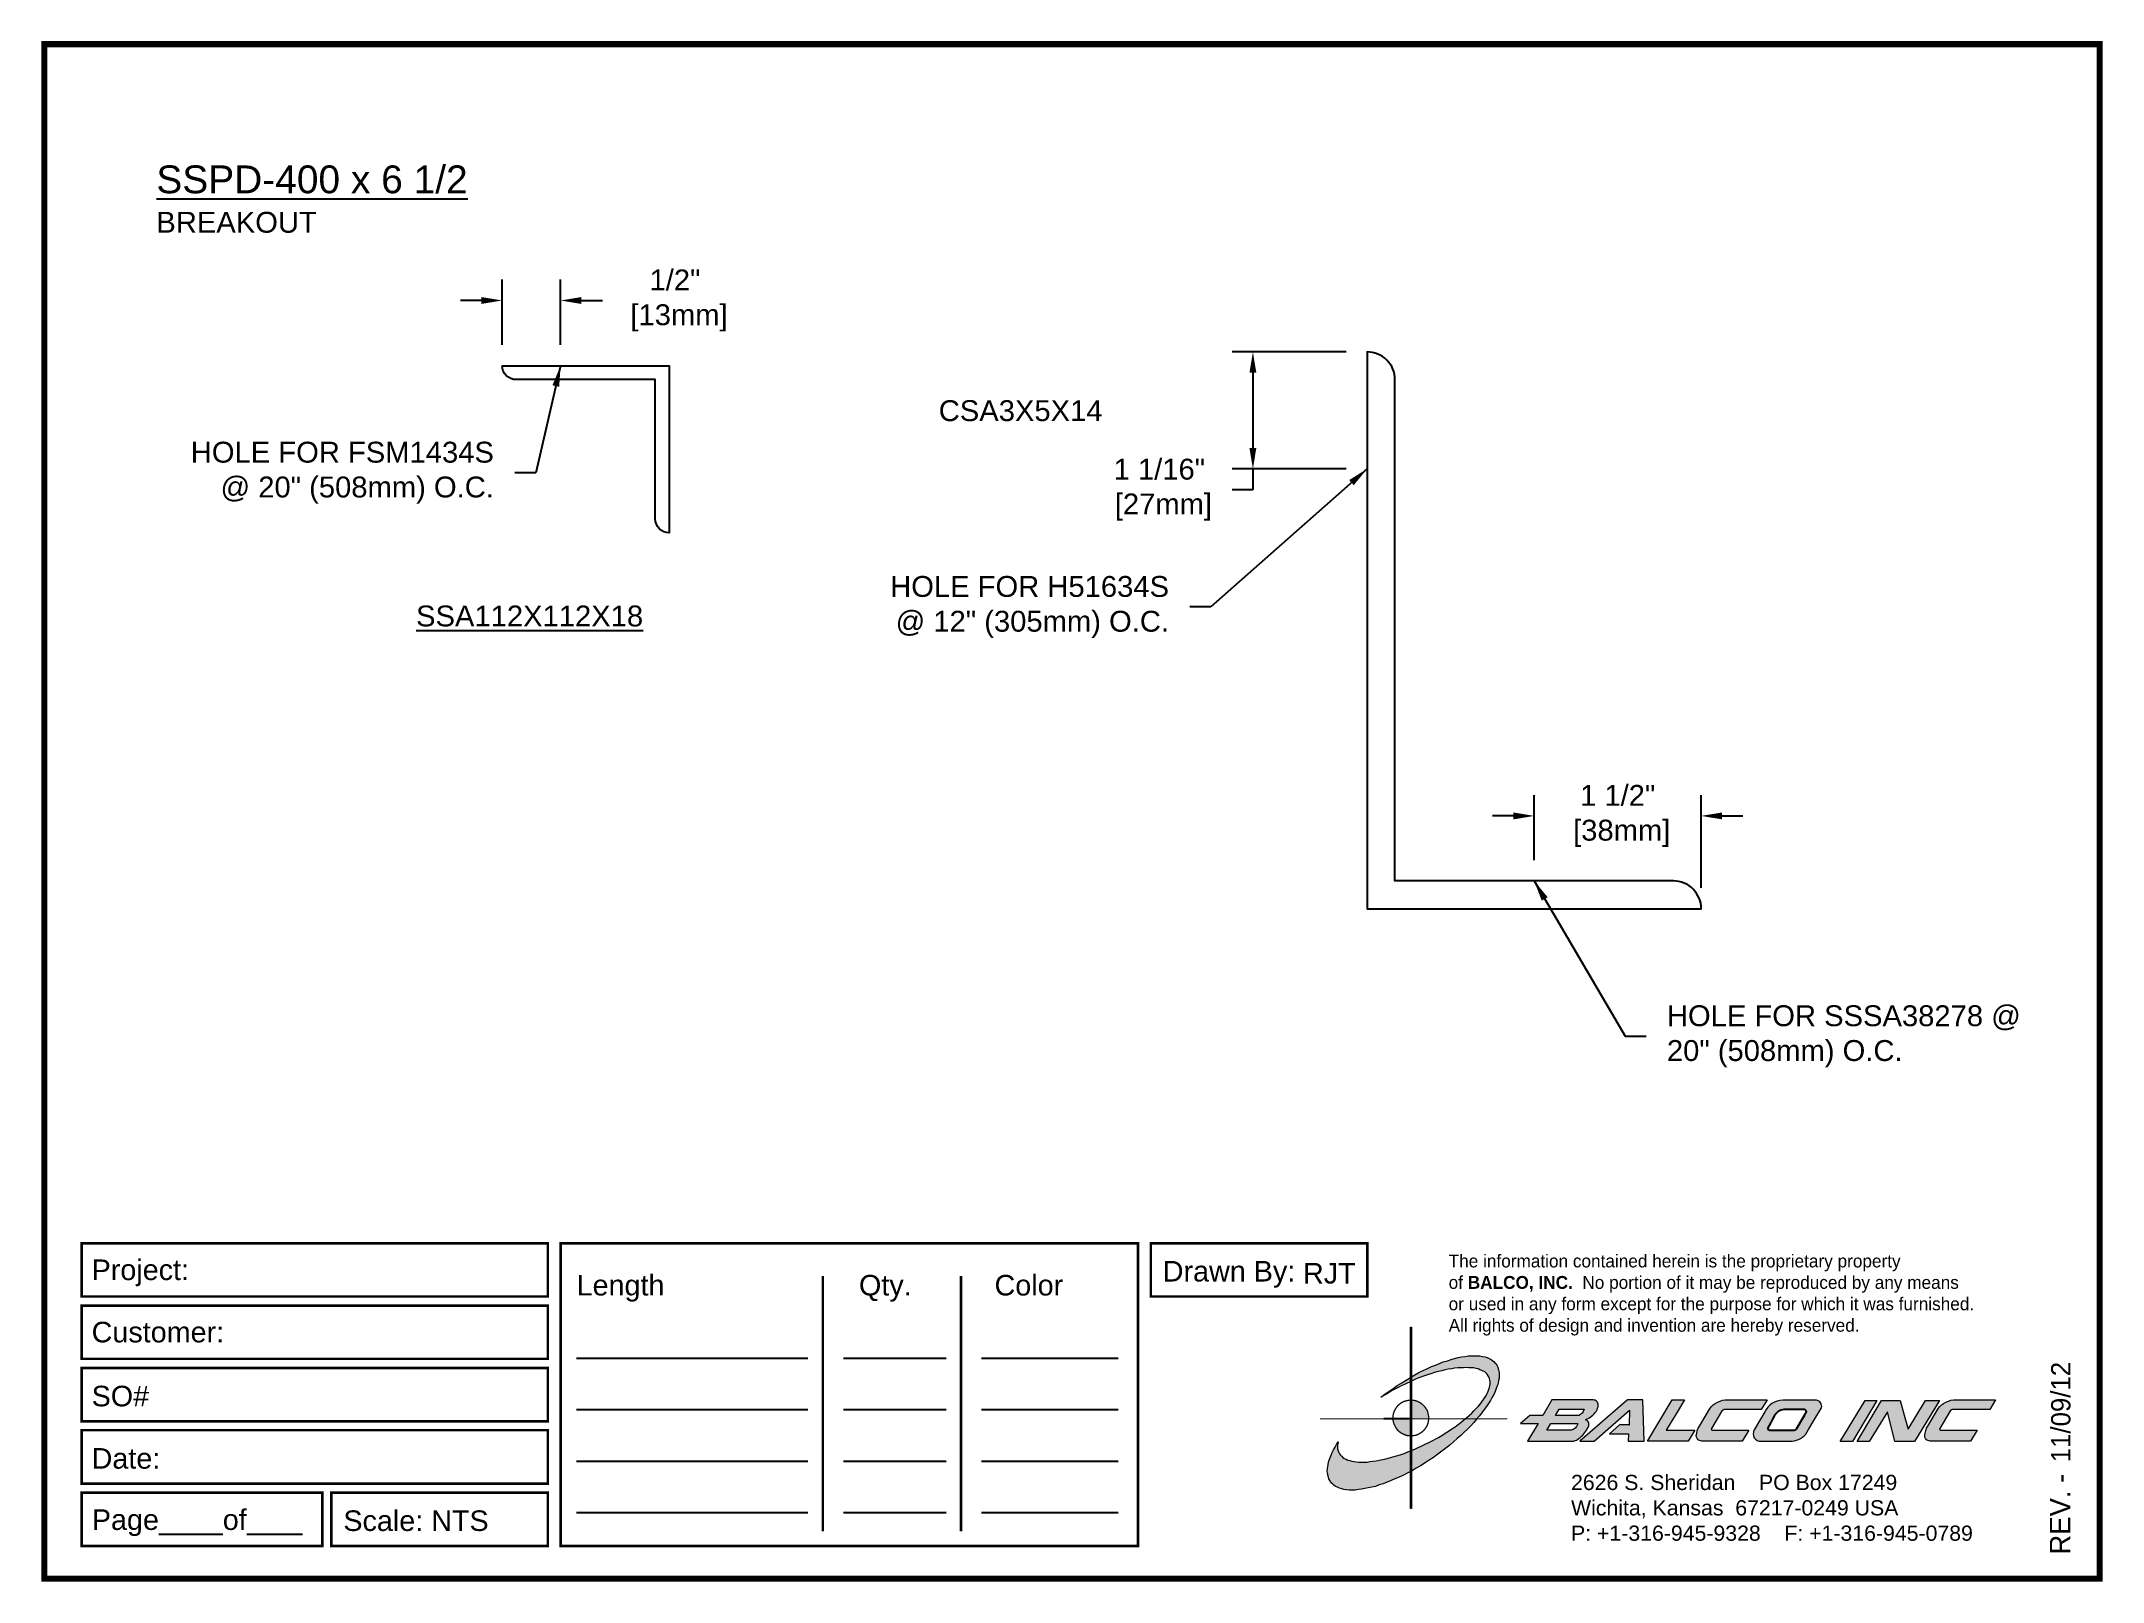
# Paper-space layout 'Breakout' of a CAD drawing. Header units: inches. Extents: x 0 to 10, y 0 to 7.5.
# The model-space entities are those that its viewports show. They can reach past a viewport. Long polylines and large blocks are cut down to what shows.
import ezdxf

# ---------------------------------------------------------------- set-up
doc = ezdxf.new("R2010")
doc.units = ezdxf.units.IN
doc.header["$MEASUREMENT"] = 0
for name, color, linetype in [('Border', 7, 'Continuous'), ('Dimensions', 3, 'Continuous'), ('Metals', 7, 'Continuous'), ('Text', 2, 'Continuous')]:
    doc.layers.add(name, color=color, linetype=linetype)
doc.styles.add('ARIAL', font='arial.ttf')
doc.styles.add('Copyright', font='ERASDEMI.TTF')
doc.dimstyles.new('Arial', dxfattribs={"dimscale": 1.5, "dimtxt": 0.125, "dimasz": 0.125, "dimexe": 0.125, "dimexo": 0.125, "dimgap": 0.125, "dimtad": 0, "dimtih": 1, "dimtoh": 1, "dimdec": 4, "dimzin": 0, "dimdsep": 46, "dimlunit": 4, "dimtxsty": 'ARIAL', "dimcen": 0.125, "dimadec": 0, "dimazin": 0, "dimtfac": 1, "dimtdec": 4, "dimtofl": 0, "dimtmove": 0, "dimatfit": 3, "dimfxl": 0, "dimfrac": 2, "dimtolj": 1, "dimtzin": 0, "dimarcsym": 0})

# ---------------------------------------------------------------- blocks, each defined once
blk = doc.blocks.new('ACADlogo')
h = blk.add_hatch(color=256)
h.paths.add_polyline_path([(-3.346, 1.223), (-3.351, 1.223), (-3.351, 0.979), (-3.346, 0.982)])
h.paths.add_polyline_path([(-3.346, 0.961), (-3.351, 0.959), (-3.351, 0.868), (-3.346, 0.868)])
h.paths.add_polyline_path([(-3.346, 0.777), (-3.351, 0.777), (-3.351, 0.699), (-3.351, 0.695), (-3.35, 0.695), (-3.346, 0.695)])
h.paths.add_polyline_path([(-3.346, 0.864), (-3.346, 0.868), (-3.35, 0.868), (-3.351, 0.868), (-3.351, 0.777), (-3.346, 0.777), (-3.346, 0.778), (-3.348, 0.778)])
h.paths.add_polyline_path([(-3.346, 0.524), (-3.351, 0.521), (-3.351, 0.342), (-3.346, 0.342)])
h.paths.add_polyline_path([(-3.346, 0.695), (-3.351, 0.695), (-3.351, 0.621), (-3.346, 0.623)])
h.paths.add_polyline_path([(-3.346, 0.623), (-3.351, 0.621), (-3.351, 0.521), (-3.346, 0.524)])
h.paths.add_polyline_path([(-3.346, 0.982), (-3.351, 0.979), (-3.351, 0.959), (-3.346, 0.961)])
h = blk.add_hatch(color=175)
h.paths.add_polyline_path([(-3.518, 0.573), (-3.534, 0.571), (-3.548, 0.569), (-3.562, 0.567), (-3.576, 0.567), (-3.589, 0.566), (-3.602, 0.567), (-3.614, 0.568), (-3.625, 0.569), (-3.636, 0.572), (-3.646, 0.574), (-3.656, 0.577), (-3.664, 0.581), (-3.673, 0.585), (-3.679, 0.589), (-3.685, 0.595), (-3.688, 0.598), (-3.691, 0.6), (-3.695, 0.607), (-3.699, 0.614), (-3.703, 0.621), (-3.704, 0.626), (-3.705, 0.631), (-3.706, 0.637), (-3.706, 0.642), (-3.705, 0.648), (-3.705, 0.653), (-3.703, 0.659), (-3.702, 0.665), (-3.71, 0.652), (-3.717, 0.639), (-3.725, 0.626), (-3.731, 0.613), (-3.737, 0.601), (-3.741, 0.589), (-3.746, 0.577), (-3.749, 0.566), (-3.751, 0.555), (-3.753, 0.544), (-3.754, 0.538), (-3.754, 0.533), (-3.755, 0.523), (-3.754, 0.513), (-3.753, 0.508), (-3.752, 0.503), (-3.75, 0.494), (-3.748, 0.486), (-3.743, 0.477), (-3.74, 0.473), (-3.738, 0.469), (-3.734, 0.465), (-3.73, 0.461), (-3.723, 0.455), (-3.715, 0.449), (-3.706, 0.445), (-3.695, 0.44), (-3.685, 0.437), (-3.674, 0.434), (-3.661, 0.432), (-3.648, 0.431), (-3.634, 0.431), (-3.62, 0.431), (-3.604, 0.433), (-3.588, 0.435), (-3.572, 0.438), (-3.556, 0.441), (-3.538, 0.445), (-3.52, 0.449), (-3.503, 0.456), (-3.483, 0.461), (-3.464, 0.469), (-3.445, 0.477), (-3.426, 0.485), (-3.406, 0.494), (-3.385, 0.503), (-3.364, 0.514), (-3.351, 0.521), (-3.351, 0.621), (-3.364, 0.616), (-3.382, 0.609), (-3.4, 0.603), (-3.418, 0.598), (-3.436, 0.592), (-3.453, 0.587), (-3.47, 0.583), (-3.486, 0.579), (-3.503, 0.576)])
h.paths.add_polyline_path([(-3.215, 0.687), (-3.251, 0.667), (-3.289, 0.649), (-3.327, 0.631), (-3.345, 0.623), (-3.346, 0.623), (-3.346, 0.524), (-3.343, 0.525), (-3.323, 0.537), (-3.302, 0.549), (-3.28, 0.563), (-3.259, 0.577), (-3.238, 0.59), (-3.218, 0.605), (-3.198, 0.62), (-3.179, 0.635), (-3.16, 0.65), (-3.141, 0.665), (-3.123, 0.681), (-3.106, 0.696), (-3.089, 0.712), (-3.074, 0.727), (-3.058, 0.743), (-3.043, 0.759), (-3.03, 0.775), (-3.028, 0.777), (-3.085, 0.777), (-3.091, 0.772), (-3.105, 0.761), (-3.118, 0.75), (-3.134, 0.739), (-3.149, 0.729), (-3.165, 0.718), (-3.182, 0.707), (-3.198, 0.697)])
h.paths.add_polyline_path([(-2.921, 1.009), (-2.922, 1.015), (-2.924, 1.02), (-2.926, 1.029), (-2.931, 1.038), (-2.934, 1.043), (-2.936, 1.047), (-2.94, 1.05), (-2.943, 1.054), (-2.951, 1.06), (-2.959, 1.066), (-2.968, 1.071), (-2.978, 1.075), (-2.989, 1.079), (-3, 1.081), (-3.013, 1.083), (-3.026, 1.084), (-3.04, 1.084), (-3.054, 1.084), (-3.07, 1.083), (-3.085, 1.081), (-3.102, 1.079), (-3.118, 1.075), (-3.136, 1.07), (-3.153, 1.066), (-3.171, 1.06), (-3.191, 1.054), (-3.21, 1.047), (-3.229, 1.039), (-3.248, 1.031), (-3.268, 1.022), (-3.289, 1.012), (-3.31, 1.002), (-3.33, 0.991), (-3.346, 0.982), (-3.346, 0.961), (-3.342, 0.962), (-3.323, 0.971), (-3.305, 0.978), (-3.287, 0.984), (-3.268, 0.991), (-3.251, 0.996), (-3.234, 1.002), (-3.216, 1.007), (-3.199, 1.011), (-3.182, 1.015), (-3.167, 1.018), (-3.15, 1.021), (-3.136, 1.023), (-3.121, 1.025), (-3.107, 1.026), (-3.093, 1.026), (-3.079, 1.027), (-3.067, 1.026), (-3.054, 1.026), (-3.043, 1.025), (-3.032, 1.022), (-3.022, 1.02), (-3.013, 1.016), (-3.004, 1.013), (-2.997, 1.009), (-2.989, 1.005), (-2.983, 0.999), (-2.98, 0.996), (-2.978, 0.994), (-2.973, 0.987), (-2.969, 0.981), (-2.967, 0.973), (-2.965, 0.965), (-2.964, 0.957), (-2.964, 0.949), (-2.964, 0.944), (-2.965, 0.94), (-2.967, 0.93), (-2.969, 0.921), (-2.973, 0.911), (-2.978, 0.901), (-2.983, 0.891), (-2.989, 0.881), (-2.996, 0.871), (-3.004, 0.86), (-3.012, 0.849), (-3.021, 0.838), (-3.032, 0.827), (-3.042, 0.816), (-3.053, 0.805), (-3.065, 0.794), (-3.077, 0.783), (-3.085, 0.777), (-3.028, 0.777), (-3.016, 0.791), (-3.004, 0.806), (-2.992, 0.822), (-2.981, 0.837), (-2.971, 0.852), (-2.962, 0.866), (-2.954, 0.882), (-2.946, 0.896), (-2.939, 0.91), (-2.934, 0.924), (-2.929, 0.938), (-2.926, 0.944), (-2.925, 0.951), (-2.922, 0.963), (-2.92, 0.975), (-2.92, 0.982), (-2.919, 0.987), (-2.92, 0.999), (-2.92, 1.005)])
h.paths.add_polyline_path([(-3.372, 0.966), (-3.393, 0.953), (-3.415, 0.94), (-3.435, 0.925), (-3.455, 0.911), (-3.475, 0.897), (-3.494, 0.882), (-3.468, 0.898), (-3.439, 0.915), (-3.41, 0.93), (-3.396, 0.938), (-3.38, 0.945), (-3.351, 0.959), (-3.351, 0.979)])
h = blk.add_hatch(color=256)
h.paths.add_polyline_path([(-3.268, 0.814), (-3.27, 0.819), (-3.273, 0.824), (-3.276, 0.828), (-3.279, 0.833), (-3.282, 0.837), (-3.286, 0.841), (-3.29, 0.845), (-3.294, 0.849), (-3.298, 0.852), (-3.303, 0.855), (-3.308, 0.858), (-3.313, 0.86), (-3.318, 0.863), (-3.323, 0.864), (-3.328, 0.866), (-3.334, 0.867), (-3.339, 0.868), (-3.345, 0.868), (-3.346, 0.868), (-3.346, 0.777), (-3.335, 0.777), (-3.262, 0.777), (-3.262, 0.781), (-3.262, 0.787), (-3.263, 0.792), (-3.264, 0.798), (-3.265, 0.803), (-3.266, 0.808)])
h.paths.add_polyline_path([(-3.351, 0.777), (-3.436, 0.777), (-3.435, 0.773), (-3.435, 0.768), (-3.434, 0.762), (-3.432, 0.757), (-3.431, 0.752), (-3.428, 0.747), (-3.426, 0.742), (-3.423, 0.737), (-3.42, 0.732), (-3.417, 0.728), (-3.414, 0.723), (-3.41, 0.719), (-3.406, 0.716), (-3.401, 0.712), (-3.397, 0.709), (-3.392, 0.706), (-3.387, 0.704), (-3.382, 0.701), (-3.377, 0.699), (-3.372, 0.698), (-3.367, 0.696), (-3.361, 0.695), (-3.356, 0.695), (-3.351, 0.695)])
h.paths.add_polyline_path([(-3.346, 0.868), (-3.35, 0.868), (-3.351, 0.868), (-3.351, 0.777), (-3.346, 0.777)])
h = blk.add_hatch(color=256)
h.paths.add_polyline_path([(-2.438, 0.844, 0.412988), (-2.461, 0.869), (-2.663, 0.869), (-2.707, 0.794), (-2.771, 0.794), (-2.815, 0.755), (-2.73, 0.755), (-2.781, 0.668), (-2.563, 0.668, 0.107996), (-2.538, 0.677, 0.108939), (-2.494, 0.724, 0.080345), (-2.483, 0.745, 0.419497), (-2.499, 0.773, 0.149928), (-2.447, 0.815, 0.134283)])
h.paths.add_polyline_path([(-2.507, 0.821, -0.209012), (-2.532, 0.794), (-2.538, 0.794), (-2.646, 0.794), (-2.627, 0.825), (-2.51, 0.825, -0.56619)], flags=16)
h.paths.add_polyline_path([(-2.538, 0.75, -0.241309), (-2.569, 0.722), (-2.688, 0.722), (-2.669, 0.755), (-2.541, 0.755, -0.56619)], flags=16)
for points in [[(-2.285, 0.819), (-2.287, 0.748), (-2.335, 0.748), (-2.383, 0.705), (-2.29, 0.705), (-2.292, 0.668), (-2.215, 0.668), (-2.221, 0.869), (-2.295, 0.869), (-2.527, 0.668), (-2.458, 0.668)], [(-2.018, 0.869), (-2.079, 0.869), (-2.198, 0.668), (-2, 0.668), (-1.968, 0.722), (-2.107, 0.722), (-2.085, 0.759), (-2.064, 0.794)], [(-1.617, 0.869), (-1.807, 0.869, 0.270182), (-1.896, 0.825), (-1.946, 0.742, 0.109019), (-1.961, 0.695, 0.340665), (-1.945, 0.672, 0.129907), (-1.923, 0.668), (-1.738, 0.668), (-1.706, 0.722), (-1.878, 0.722), (-1.882, 0.722, -0.601242), (-1.887, 0.731), (-1.838, 0.813, -0.253048), (-1.821, 0.823), (-1.645, 0.823)], [(-1.083, 0.867), (-1.14, 0.867), (-1.261, 0.667), (-1.26, 0.667), (-1.202, 0.667)], [(-0.96, 0.83), (-0.969, 0.867), (-1.061, 0.867), (-1.179, 0.667), (-1.12, 0.667), (-1.031, 0.812), (-0.995, 0.667), (-0.9, 0.667), (-0.778, 0.867), (-0.846, 0.867), (-0.931, 0.727), (-0.951, 0.795)], [(-0.507, 0.869), (-0.697, 0.869, 0.270182), (-0.786, 0.825), (-0.836, 0.742, 0.109019), (-0.85, 0.695, 0.340665), (-0.835, 0.672, 0.129907), (-0.812, 0.668), (-0.628, 0.668), (-0.595, 0.722), (-0.768, 0.722), (-0.772, 0.722, -0.601242), (-0.777, 0.731), (-0.728, 0.813, -0.253048), (-0.71, 0.823), (-0.534, 0.823)], [(-3.346, 0.623), (-3.351, 0.621), (-3.351, 0.521), (-3.346, 0.524)]]:
    blk.add_hatch(color=256).paths.add_polyline_path(points)
h = blk.add_hatch(color=256)
h.paths.add_polyline_path([(-1.377, 0.868), (-1.383, 0.868), (-1.383, 0.868), (-1.44, 0.868), (-1.492, 0.868), (-1.541, 0.868, 0.297712), (-1.628, 0.811), (-1.68, 0.723, 0.585116), (-1.646, 0.668), (-1.506, 0.668, 0.210586), (-1.429, 0.703), (-1.415, 0.726), (-1.389, 0.769), (-1.352, 0.831, 0.4352)])
h.paths.add_polyline_path([(-1.437, 0.823, -0.603783), (-1.428, 0.805), (-1.431, 0.801), (-1.434, 0.796), (-1.438, 0.789), (-1.474, 0.728, -0.229001), (-1.489, 0.722), (-1.494, 0.722), (-1.501, 0.722), (-1.597, 0.722), (-1.604, 0.722, -0.492401), (-1.613, 0.734), (-1.601, 0.757), (-1.591, 0.775), (-1.582, 0.791, -0.238368), (-1.535, 0.823)], flags=16)
for q in [(-3.48, 0.777), (-3.351, 0.642)]:
    blk.add_line((-3.351, 0.777), q)
at = {"color": 7, "lineweight": 0}
for points in [[(-3.351, 1.223), (-3.346, 1.223), (-3.346, 0.342), (-3.351, 0.342), (-3.351, 1.223)], [(-2.292, 0.668), (-2.215, 0.668), (-2.221, 0.869), (-2.295, 0.869), (-2.527, 0.668), (-2.458, 0.668), (-2.285, 0.819), (-2.287, 0.748), (-2.286, 0.748), (-2.335, 0.748), (-2.383, 0.705), (-2.29, 0.705), (-2.292, 0.668), (-2.292, 0.668)], [(-2.198, 0.668), (-2.079, 0.869), (-2.018, 0.869), (-2.064, 0.794), (-2.085, 0.759), (-2.107, 0.722), (-1.968, 0.722), (-2, 0.668), (-2.198, 0.668), (-2.198, 0.668)], [(-1.383, 0.868), (-1.383, 0.868)], [(-1.261, 0.667), (-1.14, 0.867), (-1.083, 0.867), (-1.202, 0.667), (-1.26, 0.667), (-1.261, 0.667), (-1.261, 0.667)], [(-0.9, 0.667), (-0.995, 0.667), (-1.031, 0.812), (-1.12, 0.667), (-1.179, 0.667), (-1.061, 0.867), (-0.969, 0.867), (-0.96, 0.83), (-0.951, 0.795), (-0.931, 0.727), (-0.846, 0.867), (-0.778, 0.867), (-0.9, 0.667), (-0.9, 0.667)]]:
    blk.add_lwpolyline(points, dxfattribs=at)
at = {"color": 175, "lineweight": 0}
blk.add_lwpolyline([(-2.926, 1.029), (-2.924, 1.02), (-2.922, 1.015), (-2.921, 1.009), (-2.92, 1.005), (-2.92, 0.999), (-2.919, 0.987), (-2.92, 0.982), (-2.92, 0.975), (-2.922, 0.963), (-2.925, 0.951), (-2.926, 0.944), (-2.929, 0.938), (-2.934, 0.924), (-2.939, 0.91), (-2.946, 0.896), (-2.954, 0.882), (-2.962, 0.866), (-2.971, 0.852), (-2.981, 0.837), (-2.992, 0.822), (-3.004, 0.806), (-3.016, 0.791), (-3.03, 0.775), (-3.043, 0.759), (-3.058, 0.743), (-3.074, 0.727), (-3.089, 0.712), (-3.106, 0.696), (-3.123, 0.681), (-3.141, 0.665), (-3.16, 0.65), (-3.179, 0.635), (-3.198, 0.62), (-3.218, 0.605), (-3.238, 0.59), (-3.259, 0.577), (-3.28, 0.563), (-3.302, 0.549), (-3.323, 0.537), (-3.343, 0.525), (-3.364, 0.514), (-3.385, 0.503), (-3.406, 0.494), (-3.426, 0.485), (-3.445, 0.477), (-3.464, 0.469), (-3.483, 0.461), (-3.503, 0.456), (-3.52, 0.449), (-3.538, 0.445), (-3.556, 0.441), (-3.572, 0.438), (-3.588, 0.435), (-3.604, 0.433), (-3.62, 0.431), (-3.634, 0.431), (-3.648, 0.431), (-3.661, 0.432), (-3.674, 0.434), (-3.685, 0.437), (-3.695, 0.44), (-3.706, 0.445), (-3.715, 0.449), (-3.723, 0.455), (-3.73, 0.461), (-3.734, 0.465), (-3.738, 0.469), (-3.74, 0.473), (-3.743, 0.477), (-3.748, 0.486), (-3.75, 0.494), (-3.752, 0.503), (-3.753, 0.508), (-3.754, 0.513), (-3.755, 0.523), (-3.754, 0.533), (-3.754, 0.538), (-3.753, 0.544), (-3.751, 0.555), (-3.749, 0.566), (-3.746, 0.577), (-3.741, 0.589), (-3.737, 0.601), (-3.731, 0.613), (-3.725, 0.626), (-3.717, 0.639), (-3.71, 0.652), (-3.702, 0.665), (-3.703, 0.659), (-3.705, 0.653), (-3.705, 0.648), (-3.706, 0.642), (-3.706, 0.637), (-3.705, 0.631), (-3.704, 0.626), (-3.703, 0.621), (-3.699, 0.614), (-3.695, 0.607), (-3.691, 0.6), (-3.688, 0.598), (-3.685, 0.595), (-3.679, 0.589), (-3.673, 0.585), (-3.664, 0.581), (-3.656, 0.577), (-3.646, 0.574), (-3.636, 0.572), (-3.625, 0.569), (-3.614, 0.568), (-3.602, 0.567), (-3.589, 0.566), (-3.576, 0.567), (-3.562, 0.567), (-3.548, 0.569), (-3.534, 0.571), (-3.518, 0.573), (-3.503, 0.576), (-3.486, 0.579), (-3.47, 0.583), (-3.453, 0.587), (-3.436, 0.592), (-3.418, 0.598), (-3.4, 0.603), (-3.382, 0.609), (-3.364, 0.616), (-3.345, 0.623), (-3.327, 0.631), (-3.289, 0.649), (-3.251, 0.667), (-3.215, 0.687), (-3.198, 0.697), (-3.182, 0.707), (-3.165, 0.718), (-3.149, 0.729), (-3.134, 0.739), (-3.118, 0.75), (-3.105, 0.761), (-3.091, 0.772), (-3.077, 0.783), (-3.065, 0.794), (-3.053, 0.805), (-3.042, 0.816), (-3.032, 0.827), (-3.021, 0.838), (-3.012, 0.849), (-3.004, 0.86), (-2.996, 0.871), (-2.989, 0.881), (-2.983, 0.891), (-2.978, 0.901), (-2.973, 0.911), (-2.969, 0.921), (-2.967, 0.93), (-2.965, 0.94), (-2.964, 0.944), (-2.964, 0.949), (-2.964, 0.957), (-2.965, 0.965), (-2.967, 0.973), (-2.969, 0.981), (-2.973, 0.987), (-2.978, 0.994), (-2.98, 0.996), (-2.983, 0.999), (-2.989, 1.005), (-2.997, 1.009), (-3.004, 1.013), (-3.013, 1.016), (-3.022, 1.02), (-3.032, 1.022), (-3.043, 1.025), (-3.054, 1.026), (-3.067, 1.026), (-3.079, 1.027), (-3.093, 1.026), (-3.107, 1.026), (-3.121, 1.025), (-3.136, 1.023), (-3.15, 1.021), (-3.167, 1.018), (-3.182, 1.015), (-3.199, 1.011), (-3.216, 1.007), (-3.234, 1.002), (-3.251, 0.996), (-3.268, 0.991), (-3.287, 0.984), (-3.305, 0.978), (-3.323, 0.971), (-3.342, 0.962), (-3.38, 0.945), (-3.396, 0.938), (-3.41, 0.93), (-3.439, 0.915), (-3.468, 0.898), (-3.494, 0.882), (-3.475, 0.897), (-3.455, 0.911), (-3.435, 0.925), (-3.415, 0.94), (-3.393, 0.953), (-3.372, 0.966), (-3.351, 0.979), (-3.33, 0.991), (-3.31, 1.002), (-3.289, 1.012), (-3.268, 1.022), (-3.248, 1.031), (-3.229, 1.039), (-3.21, 1.047), (-3.191, 1.054), (-3.171, 1.06), (-3.153, 1.066), (-3.136, 1.07), (-3.118, 1.075), (-3.102, 1.079), (-3.085, 1.081), (-3.07, 1.083), (-3.054, 1.084), (-3.04, 1.084), (-3.026, 1.084), (-3.013, 1.083), (-3, 1.081), (-2.989, 1.079), (-2.978, 1.075), (-2.968, 1.071), (-2.959, 1.066), (-2.951, 1.06), (-2.943, 1.054), (-2.94, 1.05), (-2.936, 1.047), (-2.934, 1.043), (-2.931, 1.038), (-2.926, 1.029), (-2.926, 1.029)], dxfattribs=at)
at = {"color": 7, "lineweight": 0, "const_width": 0.0064}
blk.add_lwpolyline([(-3.262, 0.781), (-3.262, 0.787), (-3.263, 0.792), (-3.264, 0.798), (-3.265, 0.803), (-3.266, 0.808), (-3.268, 0.814), (-3.27, 0.819), (-3.273, 0.824), (-3.276, 0.828), (-3.279, 0.833), (-3.282, 0.837), (-3.286, 0.841), (-3.29, 0.845), (-3.294, 0.849), (-3.298, 0.852), (-3.303, 0.855), (-3.308, 0.858), (-3.313, 0.86), (-3.318, 0.863), (-3.323, 0.864), (-3.328, 0.866), (-3.334, 0.867), (-3.339, 0.868), (-3.345, 0.868), (-3.35, 0.868), (-3.356, 0.868), (-3.361, 0.867), (-3.367, 0.866), (-3.372, 0.865), (-3.377, 0.863), (-3.382, 0.862), (-3.387, 0.859), (-3.392, 0.857), (-3.397, 0.854), (-3.401, 0.851), (-3.406, 0.847), (-3.41, 0.843), (-3.414, 0.839), (-3.417, 0.835), (-3.42, 0.831), (-3.423, 0.826), (-3.426, 0.821), (-3.428, 0.816), (-3.431, 0.811), (-3.432, 0.806), (-3.434, 0.801), (-3.435, 0.795), (-3.435, 0.79), (-3.436, 0.784), (-3.436, 0.779), (-3.435, 0.773), (-3.435, 0.768), (-3.434, 0.762), (-3.432, 0.757), (-3.431, 0.752), (-3.428, 0.747), (-3.426, 0.742), (-3.423, 0.737), (-3.42, 0.732), (-3.417, 0.728), (-3.414, 0.723), (-3.41, 0.719), (-3.406, 0.716), (-3.401, 0.712), (-3.397, 0.709), (-3.392, 0.706), (-3.387, 0.704), (-3.382, 0.701), (-3.377, 0.699), (-3.372, 0.698), (-3.367, 0.696), (-3.361, 0.695), (-3.356, 0.695), (-3.35, 0.695), (-3.345, 0.695), (-3.339, 0.695), (-3.334, 0.696), (-3.328, 0.697), (-3.323, 0.698), (-3.318, 0.7), (-3.313, 0.702), (-3.308, 0.705), (-3.303, 0.708), (-3.298, 0.711), (-3.294, 0.714), (-3.29, 0.718), (-3.286, 0.721), (-3.282, 0.726), (-3.279, 0.73), (-3.276, 0.734), (-3.273, 0.739), (-3.27, 0.744), (-3.268, 0.749), (-3.266, 0.754), (-3.265, 0.76), (-3.264, 0.765), (-3.263, 0.77), (-3.262, 0.776), (-3.262, 0.781)], dxfattribs=at)
at = {"color": 7, "lineweight": 0}
for points in [[(-2.447, 0.815, 0.130368), (-2.438, 0.843, 0.448367), (-2.463, 0.869), (-2.663, 0.869), (-2.707, 0.794), (-2.771, 0.794), (-2.815, 0.755), (-2.73, 0.755), (-2.781, 0.668), (-2.563, 0.668, 0.107996), (-2.538, 0.677, 0.108939), (-2.494, 0.724, 0.077395), (-2.484, 0.744, 0.430878), (-2.499, 0.773, 0.149928)], [(-2.507, 0.821, -0.209012), (-2.532, 0.794), (-2.538, 0.794), (-2.646, 0.794), (-2.627, 0.825), (-2.512, 0.825), (-2.509, 0.825, -0.531288)], [(-1.838, 0.813), (-1.887, 0.731, 0.587385), (-1.882, 0.722), (-1.878, 0.722), (-1.706, 0.722), (-1.738, 0.668), (-1.923, 0.668, -0.129907), (-1.945, 0.672, -0.349839), (-1.961, 0.696, -0.107341), (-1.946, 0.742), (-1.896, 0.825, -0.270182), (-1.807, 0.869), (-1.617, 0.869), (-1.645, 0.823), (-1.821, 0.823, 0.252436)], [(-1.68, 0.723, 0.585116), (-1.646, 0.668), (-1.506, 0.668, 0.210586), (-1.429, 0.703), (-1.415, 0.726), (-1.389, 0.769), (-1.352, 0.831, 0.4352), (-1.377, 0.868), (-1.383, 0.868), (-1.383, 0.868), (-1.44, 0.868), (-1.492, 0.868), (-1.541, 0.868, 0.297712), (-1.628, 0.811)], [(-0.728, 0.813), (-0.777, 0.731, 0.587385), (-0.772, 0.722), (-0.768, 0.722), (-0.595, 0.722), (-0.628, 0.668), (-0.812, 0.668, -0.129907), (-0.835, 0.672, -0.349839), (-0.85, 0.696, -0.107341), (-0.836, 0.742), (-0.786, 0.825, -0.270182), (-0.697, 0.869), (-0.507, 0.869), (-0.534, 0.823), (-0.71, 0.823, 0.252436)], [(-2.569, 0.722), (-2.688, 0.722), (-2.669, 0.755), (-2.543, 0.755), (-2.54, 0.755, -0.531288), (-2.538, 0.75, -0.241309)]]:
    blk.add_lwpolyline(points, format="xyb", close=True, dxfattribs=at)
blk.add_lwpolyline([(-1.437, 0.823), (-1.535, 0.823, 0.238368), (-1.582, 0.791), (-1.591, 0.775), (-1.601, 0.757), (-1.613, 0.734, 0.490298), (-1.604, 0.722), (-1.597, 0.722), (-1.501, 0.722), (-1.494, 0.722), (-1.489, 0.722, 0.229001), (-1.474, 0.728), (-1.438, 0.789), (-1.434, 0.796), (-1.431, 0.801), (-1.428, 0.805, 0.603783)], format="xyb", close=True)
blk.add_lwpolyline([(-2.879, 0.777, 0.00455, 0.00455, 0), (-3.791, 0.777, 0.00183, 0.00183, 0), (-3.791, 0.777, 0.00183, 0.00183, 0)], format="xyseb", dxfattribs=at)
blk = doc.blocks.new('Quantity Data')
at = {"layer": 'Border', "color": 253}
for p, q in [((2.755, 1.254), (3.881, 1.254)), ((4.054, 1.254), (4.553, 1.254)), ((4.725, 1.254), (5.389, 1.254)), ((2.755, 1.004), (3.881, 1.004)), ((4.054, 1.004), (4.553, 1.004)), ((4.725, 1.004), (5.389, 1.004)), ((2.755, 0.754), (3.881, 0.754)), ((4.054, 0.754), (4.553, 0.754)), ((4.725, 0.754), (5.389, 0.754)), ((2.755, 0.504), (3.881, 0.504)), ((4.054, 0.504), (4.553, 0.504)), ((4.725, 0.504), (5.389, 0.504))]:
    blk.add_line(p, q, dxfattribs=at)
at = {"layer": 'Border', "const_width": 0.0125}
blk.add_lwpolyline([(5.485, 0.341), (2.678, 0.341), (2.678, 1.813), (5.485, 1.813)], close=True, dxfattribs=at)
for points in [[(3.953, 1.653), (3.953, 0.412)], [(4.625, 1.653), (4.625, 0.412)]]:
    blk.add_lwpolyline(points, dxfattribs=at)
at = {"layer": 'Border', "style": 'ARIAL'}
for s, p in [('Length', (2.756, 1.559)), ('Qty.', (4.129, 1.559)), ('Color', (4.788, 1.559))]:
    blk.add_text(s, height=0.1, dxfattribs=at).set_placement(p)
blk = doc.blocks.new('Drawn By')
at = {"layer": 'Border', "const_width": 0.0125}
blk.add_lwpolyline([(5.38, 1.813), (6.432, 1.813), (6.432, 1.554), (5.38, 1.554)], close=True, dxfattribs=at)
at = {"layer": 'Border', "style": 'ARIAL'}
blk.add_text('Drawn By: ', height=0.1, dxfattribs=at).set_placement((5.438, 1.627))
blk.add_attdef('XXX', (6.12, 1.617), '', height=0.1, dxfattribs=at)
blk = doc.blocks.new('Project Info')
at = {"layer": 'Border', "const_width": 0.0125}
for points in [[(0.182, 1.813), (2.448, 1.813), (2.448, 1.554), (0.182, 1.554)], [(0.182, 1.51), (2.448, 1.51), (2.448, 1.251), (0.182, 1.251)], [(0.182, 1.207), (2.448, 1.207), (2.448, 0.947), (0.182, 0.947)], [(0.182, 0.904), (2.448, 0.904), (2.448, 0.644), (0.182, 0.644)], [(0.182, 0.6), (1.352, 0.6), (1.352, 0.341), (0.182, 0.341)], [(1.396, 0.6), (2.448, 0.6), (2.448, 0.341), (1.396, 0.341)]]:
    blk.add_lwpolyline(points, close=True, dxfattribs=at)
at = {"layer": 'Border', "style": 'ARIAL'}
for s, p in [('Project:', (0.23, 1.634)), ('Customer:', (0.23, 1.331)), ('SO#', (0.23, 1.02)), ('Date:', (0.23, 0.717)), ('Page%%u        %%uof%%u       ', (0.231, 0.419)), ('Scale: NTS', (1.454, 0.414))]:
    blk.add_text(s, height=0.1, dxfattribs=at).set_placement(p)
blk = doc.blocks.new('REV')
at = {"style": 'Copyright'}
blk.add_text('REV. -', height=0.1, rotation=90, dxfattribs=at).set_placement((-0.142, 0.117))
at = {"style": 'Copyright', "flags": 4}
blk.add_attdef('REVISIONDATE', (-0.142, 0.566), '', height=0.0938, rotation=90, dxfattribs=at)
blk = doc.blocks.new('SSA112X112X18')
blk.add_lwpolyline([(0, 0), (-1.5, 0), (-1.5, -1.5, 0.414214), (-1.375, -1.375), (-1.375, -0.125), (-0.125, -0.125, 0.414214)], format="xyb", close=True)
blk = doc.blocks.new('*D22')
at = {"layer": 'Defpoints', "color": 0}
for p in [(45.076, -3.538), (45.076, -4.122), (46.576, -4.372)]:
    blk.add_point(p, dxfattribs=at)
at = {"layer": 'Dimensions', "color": 0, "lineweight": -2}
for p, q in [((45.076, -3.934), (45.076, -3.351)), ((46.576, -4.184), (46.576, -3.351)), ((44.889, -3.538), (44.701, -3.538)), ((46.764, -3.538), (46.951, -3.538))]:
    blk.add_line(p, q, dxfattribs=at)
at = {"layer": 'Dimensions', "color": 0}
for points in [[(44.889, -3.507), (44.889, -3.569), (45.076, -3.538)], [(46.764, -3.507), (46.764, -3.569), (46.576, -3.538)]]:
    blk.add_solid(points, dxfattribs=at)
at = {"layer": 'Dimensions', "color": 0, "insert": (45.826, -3.538), "char_height": 0.1875, "attachment_point": 5, "style": 'ARIAL'}
blk.add_mtext('\\A1;1 1/2"\\P [38mm]', dxfattribs=at)
blk = doc.blocks.new('*D23')
at = {"layer": 'Defpoints', "color": 0}
for p in [(42.551, 0.628), (43.576, 0.628), (43.576, -0.421)]:
    blk.add_point(p, dxfattribs=at)
at = {"layer": 'Dimensions', "color": 0, "lineweight": -2}
for p, q in [((43.389, 0.628), (42.364, 0.628)), ((42.551, 0.441), (42.551, -0.234)), ((43.389, -0.421), (42.364, -0.421)), ((42.551, -0.421), (42.551, -0.609)), ((42.551, -0.609), (42.364, -0.609))]:
    blk.add_line(p, q, dxfattribs=at)
at = {"layer": 'Dimensions', "color": 0}
for points in [[(42.52, 0.441), (42.582, 0.441), (42.551, 0.628)], [(42.52, -0.234), (42.582, -0.234), (42.551, -0.421)]]:
    blk.add_solid(points, dxfattribs=at)
at = {"layer": 'Dimensions', "color": 0, "insert": (41.711, -0.609), "char_height": 0.1875, "attachment_point": 5, "style": 'ARIAL'}
blk.add_mtext('\\A1;1 1/16"\\P [27mm]', dxfattribs=at)
blk = doc.blocks.new('*D24')
at = {"layer": 'Defpoints', "color": 0}
for p in [(36.335, 1.09), (35.811, 0.504), (36.335, 0.504)]:
    blk.add_point(p, dxfattribs=at)
at = {"layer": 'Dimensions', "color": 0, "lineweight": -2}
for p, q in [((35.811, 0.692), (35.811, 1.278)), ((36.335, 0.692), (36.335, 1.278)), ((35.623, 1.09), (35.436, 1.09)), ((36.522, 1.09), (36.71, 1.09))]:
    blk.add_line(p, q, dxfattribs=at)
at = {"layer": 'Dimensions', "color": 0}
for points in [[(35.623, 1.121), (35.623, 1.059), (35.811, 1.09)], [(36.522, 1.121), (36.522, 1.059), (36.335, 1.09)]]:
    blk.add_solid(points, dxfattribs=at)
at = {"layer": 'Dimensions', "color": 0, "insert": (37.362, 1.09), "char_height": 0.1875, "attachment_point": 5, "style": 'ARIAL'}
blk.add_mtext('\\A1;1/2"\\P [13mm]', dxfattribs=at)
blk = doc.blocks.new('CSA3X5X14')
at = {"layer": 'Metals'}
blk.add_lwpolyline([(0.25, 4.75, 0.414214), (0, 5), (0, 0), (3, 0, 0.414214), (2.75, 0.25), (0.25, 0.25)], format="xyb", close=True, dxfattribs=at)

msp = doc.modelspace()

# ---------------------------------------------------------------- block references
at = {"layer": 'Metals'}
msp.add_blockref('CSA3X5X14', (43.57633, -4.37179), dxfattribs=at)
at = {"layer": 'Metals', "xscale": -1}
msp.add_blockref('SSA112X112X18', (35.81068, 0.50428), dxfattribs=at)

# ---------------------------------------------------------------- texts
at = {"layer": 'Text', "style": 'ARIAL'}
for s, insert, char_height, width, attachment_point in [('{\\LSSPD-400 x 6 1/2\\P\\H0.75x;\\lBREAKOUT}', (32.70577, 2.30271), 0.25, 4.7396332, 1), ('\\A1;CSA3X5X14', (39.73028, 0.09943), 0.1875, 2.4899842, 4), ('HOLE FOR FSM1434S \\P@ 20" (508mm) O.C.', (35.73643, -0.45662), 0.1875, 3.9506446, 6), ('HOLE FOR H51634S \\P@ 12" (305mm) O.C.', (41.79773, -1.66197), 0.1875, 4.2482114, 6), ('{\\LSSA112X112X18}', (37.07622, -1.74411), 0.1875, 2.2451472, 6), ('HOLE FOR SSSA38278 @\\P20" (508mm) O.C.', (46.26793, -5.51658), 0.1875, 3.6647516, 4)]:
    msp.add_mtext(s, dxfattribs=dict(at, insert=insert, char_height=char_height, width=width, attachment_point=attachment_point))

# ---------------------------------------------------------------- dimensions: what is measured, and where the dimension line sits
at = {"layer": 'Dimensions'}
for base, p1, p2, picture, middle in [((36.33491, 1.09014), (35.81068, 0.50428), (36.33491, 0.50428), '*D24', (37.36194, 1.09014)), ((45.07633, -3.53801), (46.57633, -4.37179), (45.07633, -4.12179), '*D22', (45.82633, -3.53801))]:
    dim = msp.add_linear_dim(base=base, p1=p1, p2=p2, dimstyle='Arial', override={"dimpost": '\\X'}, dxfattribs=at)
    dim.commit()
    dim.dimension.update_dxf_attribs({"geometry": picture, "text_midpoint": middle, "dimtype": 160})
dim = msp.add_linear_dim(base=(42.55102, 0.62821), p1=(43.57633, -0.42145), p2=(43.57633, 0.62821), angle=90, dimstyle='Arial', override={"dimpost": '\\X'}, dxfattribs=at)
dim.commit()
dim.dimension.update_dxf_attribs({"geometry": '*D23', "text_midpoint": (41.71149, -0.60895), "dimtype": 160})

# ---------------------------------------------------------------- leaders
at = {"layer": 'Text', "annotation_type": 0, "has_hookline": 1}
for points, hookline_direction, text_width in [([(36.33491, 0.50428), (36.11143, -0.45662), (35.92393, -0.45662)], 1, 2.68741), ([(43.57633, -0.42145), (42.17273, -1.66197), (41.98523, -1.66197)], 1, 2.46935), ([(45.07633, -4.12179), (45.89293, -5.51658), (46.08043, -5.51658)], 0, 3.14721)]:
    msp.add_leader(points, dimstyle='Arial', override={"dimgap": 0.125, "dimtad": 0}, dxfattribs=dict(at, hookline_direction=hookline_direction, text_width=text_width))

psp = doc.layouts.new('Breakout')

# ---------------------------------------------------------------- linework, layer by layer
at = {"layer": 'Border', "const_width": 0.03}
psp.add_lwpolyline([(0.015, 7.476), (10.008, 7.476), (10.008, 0.015), (0.015, 0.015)], close=True, dxfattribs=at)

# ---------------------------------------------------------------- block references
for name, p in [('Project Info', (0.015, -0.167)), ('Quantity Data', (-0.153, -0.167))]:
    psp.add_blockref(name, p)
psp.add_blockref('Drawn By', (0.015, -0.167)).add_auto_attribs({'XXX': 'RJT'})
at = {"layer": 'Border'}
psp.add_blockref('ACADlogo', (10.008, 0.015), dxfattribs=at)
at = {"layer": 'Text'}
psp.add_blockref('REV', (10.008, 0.015), dxfattribs=at).add_auto_attribs({'REVISIONDATE': '11/09/12'})

# ---------------------------------------------------------------- texts
at = {"insert": (6.843, 1.591), "char_height": 0.0625, "width": 50.295, "attachment_point": 1, "style": 'Copyright'}
psp.add_mtext('The information contained herein is the proprietary property\\Pof {\\fEras Bold ITC|b0|i0|c0|p34;BALCO, INC.}  No portion of it may be reproduced by any means\\Por used in any form except for the purpose for which it was furnished.\\PAll rights of design and invention are hereby reserved.', dxfattribs=at)
at = {"layer": 'Border', "insert": (7.438, 0.52), "char_height": 0.074, "width": 2.3438, "attachment_point": 1, "style": 'ARIAL'}
psp.add_mtext('2626 S. Sheridan    PO Box 17249\\PWichita, Kansas  67217-0249 USA \\PP: +1-316-945-9328    F: +1-316-945-0789', dxfattribs=at)

# ---------------------------------------------------------------- viewports
at = {"layer": 'Border'}
psp.add_viewport(center=(5.012, 3.745), size=(9.993, 7.46055), view_center_point=(40.92738, -3.4989), view_height=13.7766957, dxfattribs=at)

doc.saveas('drawing.dxf')
